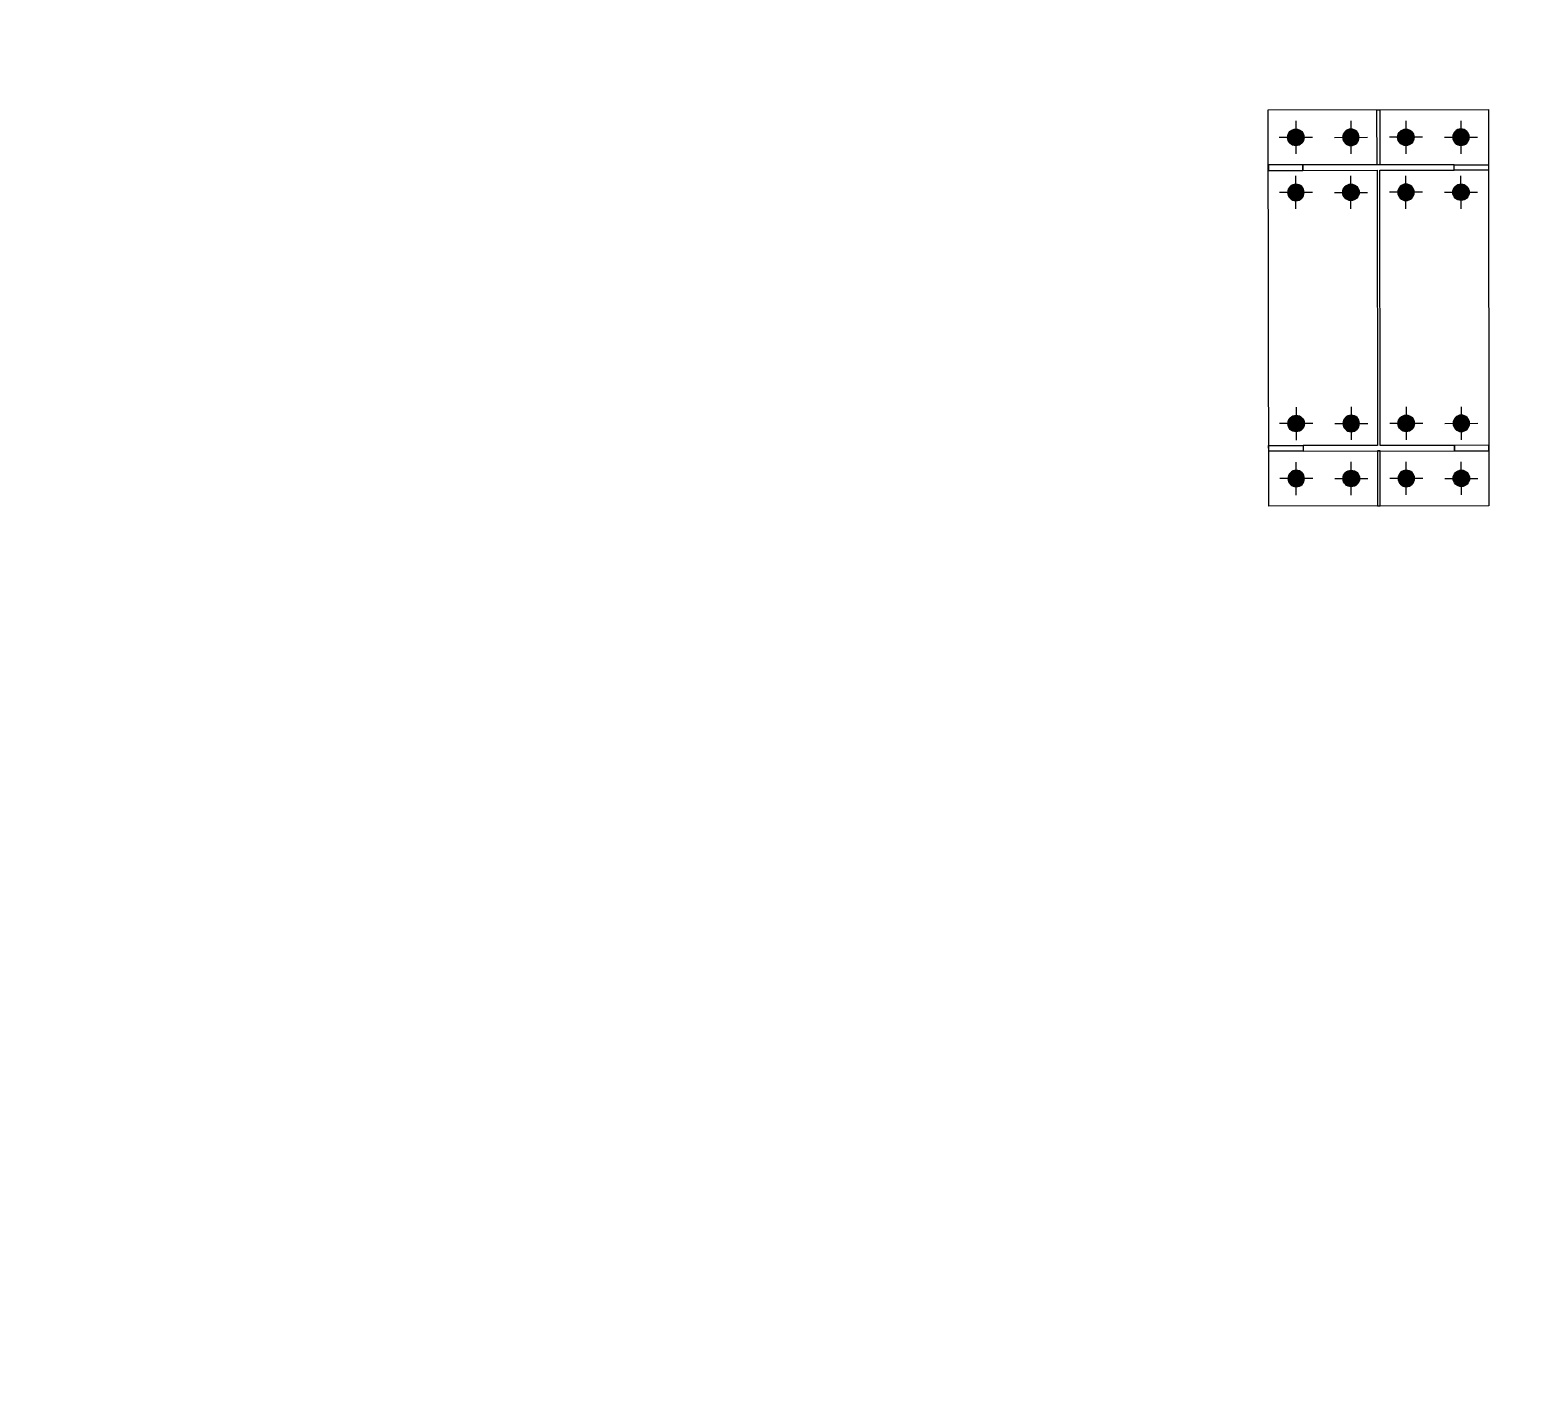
# Model space of a CAD drawing. Header units: feet. Extents: x -99009 to 3252343, y -11094690 to 9035152.
# Drawn here: x 2510470 to 2513195, y -1889656 to -1887199 of the extents above; entities that cross this region are included whole.
import ezdxf

# ---------------------------------------------------------------- set-up
doc = ezdxf.new("R2010")
doc.units = ezdxf.units.FT
doc.layers.add('1', color=1, linetype='Continuous')

# ---------------------------------------------------------------- blocks, each defined once
blk = doc.blocks.new('24')
h = blk.add_hatch(color=7)
h.dxf.hatch_style = 1
edge = h.paths.add_edge_path()
edge.add_ellipse((0, 0), major_axis=(15, 0), ratio=1, start_angle=0, end_angle=360)
at = {"color": 1}
for p, q in [((0, 30), (0, -30)), ((-30, 0), (30, 0))]:
    blk.add_line(p, q, dxfattribs=at)
at = {"color": 7}
blk.add_circle((0, 0), 15, dxfattribs=at)
blk = doc.blocks.new('zw$CD60')
at = {"color": 1}
for p, rotation in [((-50, 50), 270), ((50, -50), 90.00000000000001)]:
    blk.add_blockref('24', p, dxfattribs=dict(at, rotation=rotation))
at = {"color": 1, "xscale": -1}
for p, rotation in [((50, 50), 89.99999999999982), ((-50, -50), 270)]:
    blk.add_blockref('24', p, dxfattribs=dict(at, rotation=rotation))
blk = doc.blocks.new('FC1624E1')
at = {"color": 1}
blk.add_lwpolyline([(943586.3, 507083.9), (943586.3, 507803.9), (943986.3, 507803.9), (943986.3, 507083.9)], close=True, dxfattribs=at)
at = {"color": 4}
for points in [[(943783.8, 507703.9), (943788.8, 507703.9), (943788.8, 507803.9), (943783.8, 507803.9)], [(943648.8, 507703.9), (943586.3, 507703.9), (943586.3, 507693.9), (943648.8, 507693.9)], [(943923.8, 507703.9), (943986.3, 507703.9), (943986.3, 507693.9), (943923.8, 507693.9)], [(943648.8, 507183.9), (943586.3, 507183.9), (943586.3, 507193.9), (943648.8, 507193.9)], [(943923.8, 507183.9), (943986.3, 507183.9), (943986.3, 507193.9), (943923.8, 507193.9)], [(943783.8, 507183.9), (943788.8, 507183.9), (943788.8, 507083.9), (943783.8, 507083.9)]]:
    blk.add_lwpolyline(points, close=True, dxfattribs=at)
at = {"color": 3}
blk.add_lwpolyline([(943648.8, 507183.9), (943923.8, 507183.9), (943923.8, 507193.9), (943788.8, 507193.9), (943788.8, 507693.9), (943923.8, 507693.9), (943923.8, 507703.9), (943648.8, 507703.9), (943648.8, 507693.9), (943783.8, 507693.9), (943783.8, 507193.9), (943648.8, 507193.9)], close=True, dxfattribs=at)
at = {"color": 1, "xscale": -1, "rotation": 180}
for p in [(943686.3, 507703.9), (943886.3, 507703.9)]:
    blk.add_blockref('zw$CD60', p, dxfattribs=at)
at = {"color": 1}
for p in [(943686.3, 507183.9), (943886.3, 507183.9)]:
    blk.add_blockref('zw$CD60', p, dxfattribs=at)

msp = doc.modelspace()

# ---------------------------------------------------------------- linework, layer by layer
at = {"layer": '1'}
msp.add_arc((2520410.24778, -1978395.99612), 100000, 84.1346387202, 194.3871675539, dxfattribs=at)

# ---------------------------------------------------------------- block references
at = {"rotation": 180.0650517140735}
msp.add_blockref('FC1624E1', (3456129.77528, -1379188.98132), dxfattribs=at)

doc.saveas('drawing.dxf')
